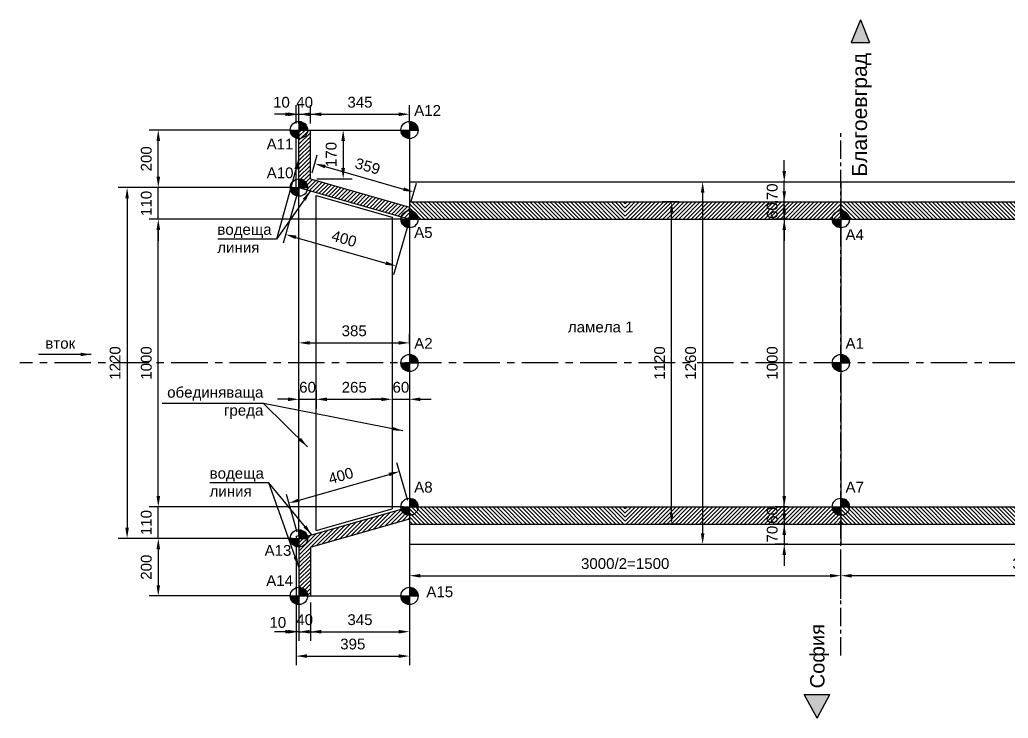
# Model space of a CAD drawing. Header units: centimetres. Extents: x 8495135 to 959133560, y 4530079 to 463453963.
# Drawn here: x 958976943 to 958980380, y 463407551 to 463409979 of the extents above; entities that cross this region are included whole.
import ezdxf
from ezdxf.enums import TextEntityAlignment as Align

# ---------------------------------------------------------------- set-up
doc = ezdxf.new("R2010")
doc.units = ezdxf.units.CM
doc.header["$LTSCALE"] = 0.1
doc.linetypes.add('CENTER', pattern=[50.8, 31.75, -6.35, 6.35, -6.35])
doc.linetypes.add('CONTINU', pattern=[0])
for name, color, linetype in [('br_dimension', 1, 'Continuous'), ('br_hatch', 9, 'Continuous'), ('br_hatch_dark', 8, 'Continuous'), ('br_hatch_tumen', 8, 'Continuous'), ('br_view_yellow', 2, 'Continuous')]:
    doc.layers.add(name, color=color, linetype=linetype)
doc.layers.add('br_text', color=2, linetype='Continuous', lineweight=35)
doc.styles.add('1-10 cm', font='arial.ttf', dxfattribs={"height": 2.5})
doc.styles.add('1-200 cm', font='arial.ttf', dxfattribs={"height": 50})
doc.styles.add('MM 1 to 150', font='arial.ttf', dxfattribs={"height": 37.5})
doc.styles.add('MM_ARIAL', font='arial.ttf')
doc.dimstyles.new('MM DIM 1 to 150', dxfattribs={"dimscale": 15, "dimtxt": 2.5, "dimasz": 2.5, "dimexe": 2.1, "dimexo": 1.5, "dimgap": 1.5, "dimtad": 1, "dimdec": 0, "dimdsep": 46, "dimtxsty": 'MM_ARIAL', "dimcen": 3, "dimclrd": 1, "dimclre": 1, "dimclrt": 7, "dimaunit": 2, "dimadec": 1, "dimazin": 0, "dimtp": 100, "dimtm": 3, "dimtfac": 1, "dimtdec": 0, "dimtix": 1, "dimtmove": 0, "dimatfit": 3, "dimfxl": 0, "dimtolj": 1, "dimtzin": 0, "dimarcsym": 0})
pattern_1 = [(135, (958992164.413, 463433840.899), (-7.0710678, -7.0710678), [])]
pattern_2 = [(45, (950484484.079, 458883664.84), (-7.071067812, 7.071067812), [])]

# ---------------------------------------------------------------- blocks, each defined once
blk = doc.blocks.new('*D689')
at = {"layer": 'br_dimension', "color": 1, "lineweight": -2, "transparency": 16777216}
for p, q in [((958981298.3, 463408133.3), (958981298.3, 463408014.7)), ((958979798.3, 463407966.3), (958979798.3, 463408077.7)), ((958981260.8, 463408046.2), (958979835.8, 463408046.2))]:
    blk.add_line(p, q, dxfattribs=at)
at = {"layer": 'br_dimension', "color": 1, "transparency": 16777216}
for points in [[(958979835.8, 463408052.4), (958979835.8, 463408039.9), (958979798.3, 463408046.2)], [(958981260.8, 463408052.4), (958981260.8, 463408039.9), (958981298.3, 463408046.2)]]:
    blk.add_solid(points, dxfattribs=at)
at = {"layer": 'br_dimension', "color": 7, "transparency": 16777216, "insert": (958980548.3, 463408088.1), "char_height": 37.5, "attachment_point": 5, "style": 'MM_ARIAL'}
blk.add_mtext('\\A1;3000/2=1500', dxfattribs=at)
blk = doc.blocks.new('*D690')
at = {"layer": 'br_dimension', "color": 1, "lineweight": -2, "transparency": 16777216}
for p, q in [((958978298.3, 463408133.3), (958978298.3, 463408014.7)), ((958979798.3, 463408068.7), (958979798.3, 463408077.7)), ((958978335.8, 463408046.2), (958979760.8, 463408046.2))]:
    blk.add_line(p, q, dxfattribs=at)
at = {"layer": 'br_dimension', "color": 1, "transparency": 16777216}
for points in [[(958978335.8, 463408052.4), (958978335.8, 463408039.9), (958978298.3, 463408046.2)], [(958979760.8, 463408052.4), (958979760.8, 463408039.9), (958979798.3, 463408046.2)]]:
    blk.add_solid(points, dxfattribs=at)
at = {"layer": 'br_dimension', "color": 7, "transparency": 16777216, "insert": (958979048.3, 463408088.1), "char_height": 37.5, "attachment_point": 5, "style": 'MM_ARIAL'}
blk.add_mtext('\\A1;3000/2=1500', dxfattribs=at)
blk = doc.blocks.new('*D691')
at = {"layer": 'br_dimension', "color": 1, "lineweight": -2, "transparency": 16777216}
for p, q in [((958979601.5, 463409383.3), (958979601.5, 463409420.8)), ((958979579, 463409345.8), (958979570, 463409345.8)), ((958979601.5, 463409285.8), (958979601.5, 463409345.8)), ((958979579, 463409285.8), (958979570, 463409285.8)), ((958979601.5, 463409248.3), (958979601.5, 463409210.8))]:
    blk.add_line(p, q, dxfattribs=at)
at = {"layer": 'br_dimension', "color": 1, "transparency": 16777216}
for points in [[(958979595.2, 463409383.3), (958979607.7, 463409383.3), (958979601.5, 463409345.8)], [(958979595.2, 463409248.3), (958979607.7, 463409248.3), (958979601.5, 463409285.8)]]:
    blk.add_solid(points, dxfattribs=at)
at = {"layer": 'br_dimension', "color": 7, "transparency": 16777216, "insert": (958979559.8, 463409315.8), "char_height": 37.5, "attachment_point": 5, "rotation": 90, "style": 'MM_ARIAL'}
blk.add_mtext('\\A1;60', dxfattribs=at)
blk = doc.blocks.new('*D692')
at = {"layer": 'br_hatch_tumen', "color": 1, "lineweight": -2, "transparency": 16777216}
for p, q in [((958979235.2, 463409345.8), (958979178.4, 463409345.8)), ((958979209.9, 463408263.3), (958979209.9, 463409308.3)), ((958979235.2, 463408225.8), (958979178.4, 463408225.8))]:
    blk.add_line(p, q, dxfattribs=at)
at = {"layer": 'br_hatch_tumen', "color": 1, "transparency": 16777216}
for points in [[(958979203.6, 463409308.3), (958979216.1, 463409308.3), (958979209.9, 463409345.8)], [(958979203.6, 463408263.3), (958979216.1, 463408263.3), (958979209.9, 463408225.8)]]:
    blk.add_solid(points, dxfattribs=at)
at = {"layer": 'br_hatch_tumen', "color": 7, "transparency": 16777216, "insert": (958979168.2, 463408785.8), "char_height": 37.5, "attachment_point": 5, "rotation": 90, "style": 'MM_ARIAL'}
blk.add_mtext('\\A1;1120', dxfattribs=at)
blk = doc.blocks.new('*D693')
at = {"layer": 'br_hatch_tumen', "color": 1, "lineweight": -2, "transparency": 16777216}
for p, q in [((958979613.8, 463409285.8), (958979570, 463409285.8)), ((958979601.5, 463408323.3), (958979601.5, 463409248.3)), ((958979613.8, 463408285.8), (958979570, 463408285.8))]:
    blk.add_line(p, q, dxfattribs=at)
at = {"layer": 'br_hatch_tumen', "color": 1, "transparency": 16777216}
for points in [[(958979595.2, 463409248.3), (958979607.7, 463409248.3), (958979601.5, 463409285.8)], [(958979595.2, 463408323.3), (958979607.7, 463408323.3), (958979601.5, 463408285.8)]]:
    blk.add_solid(points, dxfattribs=at)
at = {"layer": 'br_hatch_tumen', "color": 7, "transparency": 16777216, "insert": (958979559.8, 463408785.8), "char_height": 37.5, "attachment_point": 5, "rotation": 90, "style": 'MM_ARIAL'}
blk.add_mtext('\\A1;1000', dxfattribs=at)
blk = doc.blocks.new('*U686')
at = {"ltscale": 0.5}
blk.add_hatch(color=256, dxfattribs=at).paths.add_polyline_path([(0, 10.6), (-26.2, 0), (0, -10.6)])
for q in [(0, 10.6), (0, -10.6)]:
    blk.add_line((-26.2, 0), q, dxfattribs=at)
blk.add_lwpolyline([(0, 10.6), (0, -10.6)], dxfattribs=at)
at = {"ltscale": 0.5, "style": '1-200 cm'}
blk.add_attdef('СОФИЯ', text='', height=17.5, dxfattribs=at).set_placement((83.9, 1.2), align=Align.MIDDLE_CENTER)
blk = doc.blocks.new('*D694')
at = {"layer": 'br_hatch_tumen', "color": 1, "lineweight": -2, "transparency": 16777216}
for p, q in [((958979601.5, 463409453.3), (958979601.5, 463409490.8)), ((958979601.5, 463409415.8), (958979633, 463409415.8)), ((958979601.5, 463409345.8), (958979601.5, 463409415.8)), ((958979601.5, 463409345.8), (958979633, 463409345.8)), ((958979601.5, 463409308.3), (958979601.5, 463409270.8))]:
    blk.add_line(p, q, dxfattribs=at)
at = {"layer": 'br_hatch_tumen', "color": 1, "transparency": 16777216}
for points in [[(958979595.2, 463409453.3), (958979607.7, 463409453.3), (958979601.5, 463409415.8)], [(958979595.2, 463409308.3), (958979607.7, 463409308.3), (958979601.5, 463409345.8)]]:
    blk.add_solid(points, dxfattribs=at)
at = {"layer": 'br_hatch_tumen', "color": 7, "transparency": 16777216, "insert": (958979559.8, 463409380.8), "char_height": 37.5, "attachment_point": 5, "rotation": 90, "style": 'MM_ARIAL'}
blk.add_mtext('\\A1;70', dxfattribs=at)
blk = doc.blocks.new('*D695')
at = {"layer": 'br_hatch_tumen', "color": 1, "lineweight": -2, "transparency": 16777216}
for p, q in [((958979222.4, 463409415.8), (958979349.2, 463409415.8)), ((958979317.7, 463409378.3), (958979317.7, 463408193.3)), ((958979222.4, 463408155.8), (958979349.2, 463408155.8))]:
    blk.add_line(p, q, dxfattribs=at)
at = {"layer": 'br_hatch_tumen', "color": 1, "transparency": 16777216}
for points in [[(958979311.5, 463409378.3), (958979324, 463409378.3), (958979317.7, 463409415.8)], [(958979311.5, 463408193.3), (958979324, 463408193.3), (958979317.7, 463408155.8)]]:
    blk.add_solid(points, dxfattribs=at)
at = {"layer": 'br_hatch_tumen', "color": 7, "transparency": 16777216, "insert": (958979276.1, 463408785.8), "char_height": 37.5, "attachment_point": 5, "rotation": 90, "style": 'MM_ARIAL'}
blk.add_mtext('\\A1;1260', dxfattribs=at)
blk = doc.blocks.new('*D725')
at = {"layer": 'br_hatch_tumen', "color": 1, "lineweight": -2, "transparency": 16777216}
for p, q in [((958979601.5, 463408323.3), (958979601.5, 463408360.8)), ((958979613.8, 463408285.8), (958979570, 463408285.8)), ((958979601.5, 463408285.8), (958979601.5, 463408225.8)), ((958979613.8, 463408225.8), (958979570, 463408225.8)), ((958979601.5, 463408188.3), (958979601.5, 463408150.8))]:
    blk.add_line(p, q, dxfattribs=at)
at = {"layer": 'br_hatch_tumen', "color": 1, "transparency": 16777216}
for points in [[(958979595.2, 463408323.3), (958979607.7, 463408323.3), (958979601.5, 463408285.8)], [(958979595.2, 463408188.3), (958979607.7, 463408188.3), (958979601.5, 463408225.8)]]:
    blk.add_solid(points, dxfattribs=at)
at = {"layer": 'br_hatch_tumen', "color": 7, "transparency": 16777216, "insert": (958979559.8, 463408255.8), "char_height": 37.5, "attachment_point": 5, "rotation": 90, "style": 'MM_ARIAL'}
blk.add_mtext('\\A1;60', dxfattribs=at)
blk = doc.blocks.new('*D726')
at = {"layer": 'br_hatch_tumen', "color": 1, "lineweight": -2, "transparency": 16777216}
for p, q in [((958979601.5, 463408263.3), (958979601.5, 463408300.8)), ((958979613.8, 463408225.8), (958979570, 463408225.8)), ((958979601.5, 463408225.8), (958979601.5, 463408155.8)), ((958979613.8, 463408155.8), (958979570, 463408155.8)), ((958979601.5, 463408118.3), (958979601.5, 463408080.8))]:
    blk.add_line(p, q, dxfattribs=at)
at = {"layer": 'br_hatch_tumen', "color": 1, "transparency": 16777216}
for points in [[(958979595.2, 463408263.3), (958979607.7, 463408263.3), (958979601.5, 463408225.8)], [(958979595.2, 463408118.3), (958979607.7, 463408118.3), (958979601.5, 463408155.8)]]:
    blk.add_solid(points, dxfattribs=at)
at = {"layer": 'br_hatch_tumen', "color": 7, "transparency": 16777216, "insert": (958979559.8, 463408190.8), "char_height": 37.5, "attachment_point": 5, "rotation": 90, "style": 'MM_ARIAL'}
blk.add_mtext('\\A1;70', dxfattribs=at)
blk = doc.blocks.new('*D696')
at = {"layer": 'br_dimension', "color": 1, "lineweight": -2, "transparency": 16777216}
for p, q in [((958977424.6, 463409433.3), (958977424.6, 463409470.8)), ((958977891.2, 463409395.8), (958977393.1, 463409395.8)), ((958977424.6, 463409285.8), (958977424.6, 463409395.8)), ((958978275.8, 463409285.8), (958977393.1, 463409285.8)), ((958977424.6, 463409248.3), (958977424.6, 463409210.8))]:
    blk.add_line(p, q, dxfattribs=at)
at = {"layer": 'br_dimension', "color": 1, "transparency": 16777216}
for points in [[(958977418.4, 463409433.3), (958977430.9, 463409433.3), (958977424.6, 463409395.8)], [(958977418.4, 463409248.3), (958977430.9, 463409248.3), (958977424.6, 463409285.8)]]:
    blk.add_solid(points, dxfattribs=at)
at = {"layer": 'br_dimension', "color": 7, "transparency": 16777216, "insert": (958977383, 463409340.8), "char_height": 37.5, "attachment_point": 5, "rotation": 90, "style": 'MM_ARIAL'}
blk.add_mtext('\\A1;110', dxfattribs=at)
blk = doc.blocks.new('*D697')
at = {"layer": 'br_dimension', "color": 1, "lineweight": -2, "transparency": 16777216}
for p, q in [((958978275.8, 463409285.8), (958977393.1, 463409285.8)), ((958977424.6, 463408323.3), (958977424.6, 463409248.3)), ((958978275.8, 463408285.8), (958977393.1, 463408285.8))]:
    blk.add_line(p, q, dxfattribs=at)
at = {"layer": 'br_dimension', "color": 1, "transparency": 16777216}
for points in [[(958977418.4, 463409248.3), (958977430.9, 463409248.3), (958977424.6, 463409285.8)], [(958977418.4, 463408323.3), (958977430.9, 463408323.3), (958977424.6, 463408285.8)]]:
    blk.add_solid(points, dxfattribs=at)
at = {"layer": 'br_dimension', "color": 7, "transparency": 16777216, "insert": (958977383, 463408785.8), "char_height": 37.5, "attachment_point": 5, "rotation": 90, "style": 'MM_ARIAL'}
blk.add_mtext('\\A1;1000', dxfattribs=at)
blk = doc.blocks.new('*D698')
at = {"layer": 'br_dimension', "color": 1, "lineweight": -2, "transparency": 16777216}
for p, q in [((958977891.2, 463409395.8), (958977284.7, 463409395.8)), ((958977316.2, 463409358.3), (958977316.2, 463408213.3)), ((958977891.2, 463408175.8), (958977284.7, 463408175.8))]:
    blk.add_line(p, q, dxfattribs=at)
at = {"layer": 'br_dimension', "color": 1, "transparency": 16777216}
for points in [[(958977309.9, 463409358.3), (958977322.4, 463409358.3), (958977316.2, 463409395.8)], [(958977309.9, 463408213.3), (958977322.4, 463408213.3), (958977316.2, 463408175.8)]]:
    blk.add_solid(points, dxfattribs=at)
at = {"layer": 'br_dimension', "color": 7, "transparency": 16777216, "insert": (958977274.5, 463408785.8), "char_height": 37.5, "attachment_point": 5, "rotation": 90, "style": 'MM_ARIAL'}
blk.add_mtext('\\A1;1220', dxfattribs=at)
blk = doc.blocks.new('*D699')
at = {"layer": 'br_dimension', "color": 1, "lineweight": -2, "transparency": 16777216}
for p, q in [((958977907.6, 463409374.2), (958977858.5, 463409202.8)), ((958978292.1, 463409264.2), (958978243.1, 463409092.8)), ((958977903.2, 463409222.7), (958978215.7, 463409133.4))]:
    blk.add_line(p, q, dxfattribs=at)
at = {"layer": 'br_dimension', "color": 1, "transparency": 16777216}
for points in [[(958977905, 463409228.7), (958977901.5, 463409216.7), (958977867.2, 463409233)], [(958978217.4, 463409139.4), (958978214, 463409127.3), (958978251.8, 463409123)]]:
    blk.add_solid(points, dxfattribs=at)
at = {"layer": 'br_dimension', "color": 7, "transparency": 16777216, "insert": (958978070.9, 463409218.1), "char_height": 37.5, "attachment_point": 5, "rotation": 344.038, "style": 'MM_ARIAL'}
blk.add_mtext('\\A1;400', dxfattribs=at)
blk = doc.blocks.new('*D700')
at = {"layer": 'br_dimension', "color": 1, "lineweight": -2, "transparency": 16777216}
for p, q in [((958977881.2, 463409595.8), (958977393.1, 463409595.8)), ((958977424.6, 463409433.3), (958977424.6, 463409558.3)), ((958977891.2, 463409395.8), (958977393.1, 463409395.8))]:
    blk.add_line(p, q, dxfattribs=at)
at = {"layer": 'br_dimension', "color": 1, "transparency": 16777216}
for points in [[(958977418.4, 463409558.3), (958977430.9, 463409558.3), (958977424.6, 463409595.8)], [(958977418.4, 463409433.3), (958977430.9, 463409433.3), (958977424.6, 463409395.8)]]:
    blk.add_solid(points, dxfattribs=at)
at = {"layer": 'br_dimension', "color": 7, "transparency": 16777216, "insert": (958977383, 463409495.8), "char_height": 37.5, "attachment_point": 5, "rotation": 90, "style": 'MM_ARIAL'}
blk.add_mtext('\\A1;200', dxfattribs=at)
blk = doc.blocks.new('*D701')
at = {"layer": 'br_dimension', "color": 1, "lineweight": -2, "transparency": 16777216}
for p, q in [((958977891.2, 463408175.8), (958977393.1, 463408175.8)), ((958977424.6, 463408138.3), (958977424.6, 463408013.3)), ((958977881.2, 463407975.8), (958977393.1, 463407975.8))]:
    blk.add_line(p, q, dxfattribs=at)
at = {"layer": 'br_dimension', "color": 1, "transparency": 16777216}
for points in [[(958977418.4, 463408138.3), (958977430.9, 463408138.3), (958977424.6, 463408175.8)], [(958977418.4, 463408013.3), (958977430.9, 463408013.3), (958977424.6, 463407975.8)]]:
    blk.add_solid(points, dxfattribs=at)
at = {"layer": 'br_dimension', "color": 7, "transparency": 16777216, "insert": (958977383, 463408075.8), "char_height": 37.5, "attachment_point": 5, "rotation": 90, "style": 'MM_ARIAL'}
blk.add_mtext('\\A1;200', dxfattribs=at)
blk = doc.blocks.new('*D702')
at = {"layer": 'br_hatch_tumen', "color": 1, "lineweight": -2, "transparency": 16777216}
for p, q in [((958977903.7, 463407953.3), (958977903.7, 463407820)), ((958977913.7, 463407953.3), (958977913.7, 463407820)), ((958977866.2, 463407851.5), (958977828.7, 463407851.5)), ((958977913.7, 463407851.5), (958977903.7, 463407851.5)), ((958977951.2, 463407851.5), (958977988.7, 463407851.5))]:
    blk.add_line(p, q, dxfattribs=at)
at = {"layer": 'br_hatch_tumen', "color": 1, "transparency": 16777216}
for points in [[(958977866.2, 463407857.7), (958977866.2, 463407845.2), (958977903.7, 463407851.5)], [(958977951.2, 463407857.7), (958977951.2, 463407845.2), (958977913.7, 463407851.5)]]:
    blk.add_solid(points, dxfattribs=at)
at = {"layer": 'br_hatch_tumen', "color": 7, "transparency": 16777216, "insert": (958977840.2, 463407883.5), "char_height": 37.5, "attachment_point": 5, "style": 'MM_ARIAL'}
blk.add_mtext('\\A1;10', dxfattribs=at)
blk = doc.blocks.new('*D703')
at = {"layer": 'br_hatch_tumen', "color": 1, "lineweight": -2, "transparency": 16777216}
for p, q in [((958977913.7, 463407953.3), (958977913.7, 463407820)), ((958977953.7, 463407953.3), (958977953.7, 463407820)), ((958977876.2, 463407851.5), (958977838.7, 463407851.5)), ((958977913.7, 463407851.5), (958977953.7, 463407851.5)), ((958977991.2, 463407851.5), (958978028.7, 463407851.5))]:
    blk.add_line(p, q, dxfattribs=at)
at = {"layer": 'br_hatch_tumen', "color": 1, "transparency": 16777216}
for points in [[(958977876.2, 463407857.7), (958977876.2, 463407845.2), (958977913.7, 463407851.5)], [(958977991.2, 463407857.7), (958977991.2, 463407845.2), (958977953.7, 463407851.5)]]:
    blk.add_solid(points, dxfattribs=at)
at = {"layer": 'br_hatch_tumen', "color": 7, "transparency": 16777216, "insert": (958977933.7, 463407893.1), "char_height": 37.5, "attachment_point": 5, "style": 'MM_ARIAL'}
blk.add_mtext('\\A1;40', dxfattribs=at)
blk = doc.blocks.new('*D704')
at = {"layer": 'br_hatch_tumen', "color": 1, "lineweight": -2, "transparency": 16777216}
for p, q in [((958977953.7, 463407953.3), (958977953.7, 463407820)), ((958978298.3, 463407953.3), (958978298.3, 463407820)), ((958977991.2, 463407851.5), (958978260.8, 463407851.5))]:
    blk.add_line(p, q, dxfattribs=at)
at = {"layer": 'br_hatch_tumen', "color": 1, "transparency": 16777216}
for points in [[(958977991.2, 463407857.7), (958977991.2, 463407845.2), (958977953.7, 463407851.5)], [(958978260.8, 463407857.7), (958978260.8, 463407845.2), (958978298.3, 463407851.5)]]:
    blk.add_solid(points, dxfattribs=at)
at = {"layer": 'br_hatch_tumen', "color": 7, "transparency": 16777216, "insert": (958978126, 463407893.1), "char_height": 37.5, "attachment_point": 5, "style": 'MM_ARIAL'}
blk.add_mtext('\\A1;345', dxfattribs=at)
blk = doc.blocks.new('*D705')
at = {"layer": 'br_hatch_tumen', "color": 1, "lineweight": -2, "transparency": 16777216}
for p, q in [((958977903.7, 463407953.3), (958977903.7, 463407735.2)), ((958978298.3, 463407953.3), (958978298.3, 463407735.2)), ((958977941.2, 463407766.7), (958978260.8, 463407766.7))]:
    blk.add_line(p, q, dxfattribs=at)
at = {"layer": 'br_hatch_tumen', "color": 1, "transparency": 16777216}
for points in [[(958977941.2, 463407773), (958977941.2, 463407760.5), (958977903.7, 463407766.7)], [(958978260.8, 463407773), (958978260.8, 463407760.5), (958978298.3, 463407766.7)]]:
    blk.add_solid(points, dxfattribs=at)
at = {"layer": 'br_hatch_tumen', "color": 7, "transparency": 16777216, "insert": (958978101, 463407808.4), "char_height": 37.5, "attachment_point": 5, "style": 'MM_ARIAL'}
blk.add_mtext('\\A1;395', dxfattribs=at)
blk = doc.blocks.new('*D706')
at = {"layer": 'br_dimension', "color": 1, "lineweight": -2, "transparency": 16777216}
for p, q in [((958977959.9, 463409447.6), (958977977.6, 463409509.3)), ((958978005, 463409468.7), (958978277.4, 463409390.7)), ((958978304.5, 463409349.1), (958978322.1, 463409410.7))]:
    blk.add_line(p, q, dxfattribs=at)
at = {"layer": 'br_dimension', "color": 1, "transparency": 16777216}
for points in [[(958978006.7, 463409474.7), (958978003.2, 463409462.7), (958977968.9, 463409479)], [(958978279.1, 463409396.7), (958978275.7, 463409384.7), (958978313.5, 463409380.4)]]:
    blk.add_solid(points, dxfattribs=at)
at = {"layer": 'br_dimension', "color": 7, "transparency": 16777216, "insert": (958978152.6, 463409469.8), "char_height": 37.5, "attachment_point": 5, "rotation": 344.038, "style": 'MM_ARIAL'}
blk.add_mtext('\\A1;359', dxfattribs=at)
blk = doc.blocks.new('*D707')
at = {"layer": 'br_dimension', "color": 1, "lineweight": -2, "transparency": 16777216}
for p, q in [((958977976.2, 463409595.8), (958978099.1, 463409595.8)), ((958978067.6, 463409558.3), (958978067.6, 463409463.5)), ((958977976.2, 463409426), (958978099.1, 463409426))]:
    blk.add_line(p, q, dxfattribs=at)
at = {"layer": 'br_dimension', "color": 1, "transparency": 16777216}
for points in [[(958978061.3, 463409558.3), (958978073.8, 463409558.3), (958978067.6, 463409595.8)], [(958978061.3, 463409463.5), (958978073.8, 463409463.5), (958978067.6, 463409426)]]:
    blk.add_solid(points, dxfattribs=at)
at = {"layer": 'br_dimension', "color": 7, "transparency": 16777216, "insert": (958978025.9, 463409510.9), "char_height": 37.5, "attachment_point": 5, "rotation": 90, "style": 'MM_ARIAL'}
blk.add_mtext('\\A1;170', dxfattribs=at)
blk = doc.blocks.new('*D708')
at = {"layer": 'br_dimension', "color": 1, "lineweight": -2, "transparency": 16777216}
for p, q in [((958978292.1, 463408307.5), (958978254.5, 463408438.9)), ((958977914.7, 463408309), (958978227.1, 463408398.3)), ((958977907.6, 463408197.5), (958977870, 463408328.9))]:
    blk.add_line(p, q, dxfattribs=at)
at = {"layer": 'br_dimension', "color": 1, "transparency": 16777216}
for points in [[(958978225.4, 463408404.3), (958978228.9, 463408392.3), (958978263.2, 463408408.6)], [(958977913, 463408315), (958977916.4, 463408303), (958977878.6, 463408298.6)]]:
    blk.add_solid(points, dxfattribs=at)
at = {"layer": 'br_dimension', "color": 7, "transparency": 16777216, "insert": (958978059.5, 463408393.7), "char_height": 37.5, "attachment_point": 5, "rotation": 15.962, "style": 'MM_ARIAL'}
blk.add_mtext('\\A1;400', dxfattribs=at)
blk = doc.blocks.new('*D709')
at = {"layer": 'br_hatch_tumen', "color": 1, "lineweight": -2, "transparency": 16777216}
for p, q in [((958977424.6, 463408323.3), (958977424.6, 463408360.8)), ((958977891.2, 463408285.8), (958977393.1, 463408285.8)), ((958977424.6, 463408175.8), (958977424.6, 463408285.8)), ((958977891.2, 463408175.8), (958977393.1, 463408175.8)), ((958977424.6, 463408138.3), (958977424.6, 463408100.8))]:
    blk.add_line(p, q, dxfattribs=at)
at = {"layer": 'br_hatch_tumen', "color": 1, "transparency": 16777216}
for points in [[(958977418.4, 463408323.3), (958977430.9, 463408323.3), (958977424.6, 463408285.8)], [(958977418.4, 463408138.3), (958977430.9, 463408138.3), (958977424.6, 463408175.8)]]:
    blk.add_solid(points, dxfattribs=at)
at = {"layer": 'br_hatch_tumen', "color": 7, "transparency": 16777216, "insert": (958977383, 463408230.8), "char_height": 37.5, "attachment_point": 5, "rotation": 90, "style": 'MM_ARIAL'}
blk.add_mtext('\\A1;110', dxfattribs=at)
blk = doc.blocks.new('*D688')
at = {"layer": 'br_dimension', "color": 1, "lineweight": -2, "transparency": 16777216}
for p, q in [((958977913.7, 463408851.9), (958977913.7, 463408887.4)), ((958978298.3, 463408851.9), (958978298.3, 463408887.4)), ((958977951.2, 463408855.9), (958978260.8, 463408855.9))]:
    blk.add_line(p, q, dxfattribs=at)
at = {"layer": 'br_dimension', "color": 1, "transparency": 16777216}
for points in [[(958977951.2, 463408862.1), (958977951.2, 463408849.6), (958977913.7, 463408855.9)], [(958978260.8, 463408862.1), (958978260.8, 463408849.6), (958978298.3, 463408855.9)]]:
    blk.add_solid(points, dxfattribs=at)
at = {"layer": 'br_dimension', "color": 7, "transparency": 16777216, "insert": (958978106, 463408897.5), "char_height": 37.5, "attachment_point": 5, "style": 'MM_ARIAL'}
blk.add_mtext('\\A1;385', dxfattribs=at)
blk = doc.blocks.new('*D727')
at = {"layer": 'br_hatch', "color": 1, "lineweight": -2, "transparency": 16777216}
for p, q in [((958977903.7, 463409618.3), (958977903.7, 463409682.2)), ((958977913.7, 463409618.3), (958977913.7, 463409682.2)), ((958977866.2, 463409650.7), (958977828.7, 463409650.7)), ((958977903.7, 463409650.7), (958977913.7, 463409650.7)), ((958977951.2, 463409650.7), (958977988.7, 463409650.7))]:
    blk.add_line(p, q, dxfattribs=at)
at = {"layer": 'br_hatch', "color": 1, "transparency": 16777216}
for points in [[(958977866.2, 463409656.9), (958977866.2, 463409644.4), (958977903.7, 463409650.7)], [(958977951.2, 463409656.9), (958977951.2, 463409644.4), (958977913.7, 463409650.7)]]:
    blk.add_solid(points, dxfattribs=at)
at = {"layer": 'br_hatch', "color": 7, "transparency": 16777216, "insert": (958977852.9, 463409692.3), "char_height": 37.5, "attachment_point": 5, "style": 'MM_ARIAL'}
blk.add_mtext('\\A1;10', dxfattribs=at)
blk = doc.blocks.new('*D728')
at = {"layer": 'br_hatch', "color": 1, "lineweight": -2, "transparency": 16777216}
for p, q in [((958977913.7, 463409618.3), (958977913.7, 463409682.2)), ((958977953.7, 463409618.3), (958977953.7, 463409682.2)), ((958977876.2, 463409650.7), (958977838.7, 463409650.7)), ((958977913.7, 463409650.7), (958977953.7, 463409650.7)), ((958977991.2, 463409650.7), (958978028.7, 463409650.7))]:
    blk.add_line(p, q, dxfattribs=at)
at = {"layer": 'br_hatch', "color": 1, "transparency": 16777216}
for points in [[(958977876.2, 463409656.9), (958977876.2, 463409644.4), (958977913.7, 463409650.7)], [(958977991.2, 463409656.9), (958977991.2, 463409644.4), (958977953.7, 463409650.7)]]:
    blk.add_solid(points, dxfattribs=at)
at = {"layer": 'br_hatch', "color": 7, "transparency": 16777216, "insert": (958977933.7, 463409692.3), "char_height": 37.5, "attachment_point": 5, "style": 'MM_ARIAL'}
blk.add_mtext('\\A1;40', dxfattribs=at)
blk = doc.blocks.new('*D729')
at = {"layer": 'br_hatch', "color": 1, "lineweight": -2, "transparency": 16777216}
for p, q in [((958977953.7, 463409618.3), (958977953.7, 463409682.2)), ((958978298.3, 463409618.3), (958978298.3, 463409682.2)), ((958977991.2, 463409650.7), (958978260.8, 463409650.7))]:
    blk.add_line(p, q, dxfattribs=at)
at = {"layer": 'br_hatch', "color": 1, "transparency": 16777216}
for points in [[(958977991.2, 463409657), (958977991.2, 463409644.5), (958977953.7, 463409650.7)], [(958978260.8, 463409657), (958978260.8, 463409644.5), (958978298.3, 463409650.7)]]:
    blk.add_solid(points, dxfattribs=at)
at = {"layer": 'br_hatch', "color": 7, "transparency": 16777216, "insert": (958978126, 463409692.4), "char_height": 37.5, "attachment_point": 5, "style": 'MM_ARIAL'}
blk.add_mtext('\\A1;345', dxfattribs=at)
blk = doc.blocks.new('*D730')
at = {"layer": 'br_hatch', "color": 1, "lineweight": -2, "transparency": 16777216}
for p, q in [((958977913.7, 463408692.8), (958977913.7, 463408628.1)), ((958977973.7, 463408692.8), (958977973.7, 463408628.1)), ((958977876.2, 463408659.6), (958977838.7, 463408659.6)), ((958977913.7, 463408659.6), (958977973.7, 463408659.6)), ((958978011.2, 463408659.6), (958978048.7, 463408659.6))]:
    blk.add_line(p, q, dxfattribs=at)
at = {"layer": 'br_hatch', "color": 1, "transparency": 16777216}
for points in [[(958977876.2, 463408665.8), (958977876.2, 463408653.3), (958977913.7, 463408659.6)], [(958978011.2, 463408665.8), (958978011.2, 463408653.3), (958977973.7, 463408659.6)]]:
    blk.add_solid(points, dxfattribs=at)
at = {"layer": 'br_hatch', "color": 7, "transparency": 16777216, "insert": (958977943.7, 463408701.2), "char_height": 37.5, "attachment_point": 5, "style": 'MM_ARIAL'}
blk.add_mtext('\\A1;60', dxfattribs=at)
blk = doc.blocks.new('*D731')
at = {"layer": 'br_hatch', "color": 1, "lineweight": -2, "transparency": 16777216}
for p, q in [((958977973.7, 463408670.3), (958977973.7, 463408628.1)), ((958978238.3, 463408670.3), (958978238.3, 463408628.1)), ((958978011.2, 463408659.6), (958978200.8, 463408659.6))]:
    blk.add_line(p, q, dxfattribs=at)
at = {"layer": 'br_hatch', "color": 1, "transparency": 16777216}
for points in [[(958978011.2, 463408665.8), (958978011.2, 463408653.3), (958977973.7, 463408659.6)], [(958978200.8, 463408665.8), (958978200.8, 463408653.3), (958978238.3, 463408659.6)]]:
    blk.add_solid(points, dxfattribs=at)
at = {"layer": 'br_hatch', "color": 7, "transparency": 16777216, "insert": (958978106, 463408701.2), "char_height": 37.5, "attachment_point": 5, "style": 'MM_ARIAL'}
blk.add_mtext('\\A1;265', dxfattribs=at)
blk = doc.blocks.new('*D732')
at = {"layer": 'br_hatch', "color": 1, "lineweight": -2, "transparency": 16777216}
for p, q in [((958978200.8, 463408659.6), (958978163.3, 463408659.6)), ((958978238.3, 463408659.6), (958978298.3, 463408659.6)), ((958978238.3, 463408647.8), (958978238.3, 463408628.1)), ((958978298.3, 463408647.8), (958978298.3, 463408628.1)), ((958978335.8, 463408659.6), (958978373.3, 463408659.6))]:
    blk.add_line(p, q, dxfattribs=at)
at = {"layer": 'br_hatch', "color": 1, "transparency": 16777216}
for points in [[(958978200.8, 463408665.8), (958978200.8, 463408653.3), (958978238.3, 463408659.6)], [(958978335.8, 463408665.8), (958978335.8, 463408653.3), (958978298.3, 463408659.6)]]:
    blk.add_solid(points, dxfattribs=at)
at = {"layer": 'br_hatch', "color": 7, "transparency": 16777216, "insert": (958978268.3, 463408701.2), "char_height": 37.5, "attachment_point": 5, "style": 'MM_ARIAL'}
blk.add_mtext('\\A1;60', dxfattribs=at)
blk = doc.blocks.new('*U788')
at = {"layer": 'br_dimension', "ltscale": 0.5}
for points in [[(-30, 0, 0.414214), (0, -30), (0, 0)], [(30, 0, 0.414214), (0, 30), (0, 0)]]:
    blk.add_hatch(color=256, dxfattribs=at).paths.add_polyline_path(points)
for p, q in [((-30, 0), (30, 0)), ((0, 30), (0, -30))]:
    blk.add_line(p, q, dxfattribs=at)
blk.add_circle((0, 0), 30, dxfattribs=at)
at = {"layer": 'br_dimension', "linetype": 'CONTINU', "ltscale": 0.5, "style": '1-10 cm'}
blk.add_attdef('KM', (16.2, 49.4), '', height=37.5, dxfattribs=at)
blk = doc.blocks.new('*U790')
at = {"layer": 'br_dimension', "ltscale": 0.5}
for points in [[(-30, 0, 0.414214), (0, -30), (0, 0)], [(30, 0, 0.414214), (0, 30), (0, 0)]]:
    blk.add_hatch(color=256, dxfattribs=at).paths.add_polyline_path(points)
for p, q in [((-30, 0), (30, 0)), ((0, 30), (0, -30))]:
    blk.add_line(p, q, dxfattribs=at)
blk.add_circle((0, 0), 30, dxfattribs=at)
at = {"layer": 'br_dimension', "linetype": 'CONTINU', "ltscale": 0.5, "style": '1-10 cm'}
blk.add_attdef('KM', (16.2, -65), '', height=37.5, dxfattribs=at)
blk = doc.blocks.new('*U791')
at = {"layer": 'br_dimension', "ltscale": 0.5}
for points in [[(-30, 0, 0.414214), (0, -30), (0, 0)], [(30, 0, 0.414214), (0, 30), (0, 0)]]:
    blk.add_hatch(color=256, dxfattribs=at).paths.add_polyline_path(points)
for p, q in [((-30, 0), (30, 0)), ((0, 30), (0, -30))]:
    blk.add_line(p, q, dxfattribs=at)
blk.add_circle((0, 0), 30, dxfattribs=at)
at = {"layer": 'br_dimension', "linetype": 'CONTINU', "ltscale": 0.5, "style": '1-10 cm'}
blk.add_attdef('KM', (16.2, -72.3), '', height=37.5, dxfattribs=at)
blk = doc.blocks.new('*U794')
at = {"layer": 'br_dimension', "ltscale": 0.5}
for points in [[(-30, 0, 0.414214), (0, -30), (0, 0)], [(30, 0, 0.414214), (0, 30), (0, 0)]]:
    blk.add_hatch(color=256, dxfattribs=at).paths.add_polyline_path(points)
for p, q in [((-30, 0), (30, 0)), ((0, 30), (0, -30))]:
    blk.add_line(p, q, dxfattribs=at)
blk.add_circle((0, 0), 30, dxfattribs=at)
at = {"layer": 'br_dimension', "linetype": 'CONTINU', "ltscale": 0.5, "style": '1-10 cm'}
blk.add_attdef('KM', (-112.2, 32.4), '', height=37.5, dxfattribs=at)
blk = doc.blocks.new('*U793')
at = {"layer": 'br_dimension', "ltscale": 0.5}
for points in [[(-30, 0, 0.414214), (0, -30), (0, 0)], [(30, 0, 0.414214), (0, 30), (0, 0)]]:
    blk.add_hatch(color=256, dxfattribs=at).paths.add_polyline_path(points)
for p, q in [((-30, 0), (30, 0)), ((0, 30), (0, -30))]:
    blk.add_line(p, q, dxfattribs=at)
blk.add_circle((0, 0), 30, dxfattribs=at)
at = {"layer": 'br_dimension', "linetype": 'CONTINU', "ltscale": 0.5, "style": '1-10 cm'}
blk.add_attdef('KM', (-112.4, -67.5), '', height=37.5, dxfattribs=at)
blk = doc.blocks.new('*U795')
at = {"layer": 'br_dimension', "ltscale": 0.5}
for points in [[(-30, 0, 0.414214), (0, -30), (0, 0)], [(30, 0, 0.414214), (0, 30), (0, 0)]]:
    blk.add_hatch(color=256, dxfattribs=at).paths.add_polyline_path(points)
for p, q in [((-30, 0), (30, 0)), ((0, 30), (0, -30))]:
    blk.add_line(p, q, dxfattribs=at)
blk.add_circle((0, 0), 30, dxfattribs=at)
at = {"layer": 'br_dimension', "linetype": 'CONTINU', "ltscale": 0.5, "style": '1-10 cm'}
blk.add_attdef('KM', (-119.4, -60.5), '', height=37.5, dxfattribs=at)
blk = doc.blocks.new('*U796')
at = {"layer": 'br_dimension', "ltscale": 0.5}
for points in [[(-30, 0, 0.414214), (0, -30), (0, 0)], [(30, 0, 0.414214), (0, 30), (0, 0)]]:
    blk.add_hatch(color=256, dxfattribs=at).paths.add_polyline_path(points)
for p, q in [((-30, 0), (30, 0)), ((0, 30), (0, -30))]:
    blk.add_line(p, q, dxfattribs=at)
blk.add_circle((0, 0), 30, dxfattribs=at)
at = {"layer": 'br_dimension', "linetype": 'CONTINU', "ltscale": 0.5, "style": '1-10 cm'}
blk.add_attdef('KM', (-113.7, 34.6), '', height=37.5, dxfattribs=at)
blk = doc.blocks.new('*U806')
at = {"layer": 'br_dimension', "ltscale": 0.5}
for points in [[(-30, 0, 0.414214), (0, -30), (0, 0)], [(30, 0, 0.414214), (0, 30), (0, 0)]]:
    blk.add_hatch(color=256, dxfattribs=at).paths.add_polyline_path(points)
for p, q in [((-30, 0), (30, 0)), ((0, 30), (0, -30))]:
    blk.add_line(p, q, dxfattribs=at)
blk.add_circle((0, 0), 30, dxfattribs=at)
at = {"layer": 'br_dimension', "linetype": 'CONTINU', "ltscale": 0.5, "style": '1-10 cm'}
blk.add_attdef('KM', (58.6, -4.3), '', height=37.5, dxfattribs=at)

msp = doc.modelspace()

# ---------------------------------------------------------------- hatches: boundary and pattern name
at = {"layer": 'br_hatch'}
h = msp.add_hatch(dxfattribs=at)
h.set_pattern_fill('_USER', color=256, scale=10, angle=45, style=2, pattern_type=0)
h.set_pattern_definition(pattern_2)
h.paths.add_polyline_path([(958977913.74, 463409395.84), (958978298.32, 463409285.84), (958978298.32, 463409327.44), (958977953.74, 463409426), (958977953.74, 463409595.84), (958977913.74, 463409595.84)])
h = msp.add_hatch(dxfattribs=at)
h.set_pattern_fill('_USER,_I', color=256, scale=10, angle=135, style=2, pattern_type=0)
h.set_pattern_definition(pattern_1)
h.paths.add_polyline_path([(958979048.32, 463409285.84), (958979048.32, 463409345.84), (958978298.32, 463409345.84), (958978298.32, 463409285.84)])
h.paths.add_polyline_path([(958978298.32, 463408285.84), (958978298.32, 463408225.84), (958979048.32, 463408225.84), (958979048.32, 463408285.84)])
h = msp.add_hatch(dxfattribs=at)
h.set_pattern_fill('_USER', color=256, scale=10, angle=45, style=2, pattern_type=0)
h.set_pattern_definition([(45, (950484482.079, 458883664.84), (-7.071067812, 7.071067812), [])])
h.paths.add_polyline_path([(958979798.32, 463409285.84), (958979798.32, 463409345.84), (958979048.32, 463409345.84), (958979048.32, 463409285.84)])
h.paths.add_polyline_path([(958979798.32, 463408225.84), (958979798.32, 463408285.84), (958979048.32, 463408285.84), (958979048.32, 463408225.84)])
h = msp.add_hatch(dxfattribs=at)
h.set_pattern_fill('_USER,_I', color=256, scale=10, angle=135, style=2, pattern_type=0)
h.set_pattern_definition(pattern_1)
h.paths.add_polyline_path([(958979798.32, 463409345.84), (958979798.32, 463409285.84), (958980548.32, 463409285.84), (958980548.32, 463409345.84)])
h.paths.add_polyline_path([(958980548.32, 463408225.84), (958980548.32, 463408285.84), (958979798.32, 463408285.84), (958979798.32, 463408225.84)])
h = msp.add_hatch(dxfattribs=at)
h.set_pattern_fill('_USER', color=256, scale=10, angle=45, style=2, pattern_type=0)
h.set_pattern_definition(pattern_2)
h.paths.add_polyline_path([(958978298.32, 463408244.24), (958978298.32, 463408285.84), (958977913.74, 463408175.84), (958977913.74, 463407975.84), (958977953.74, 463407975.84), (958977953.74, 463408145.68)])
at = {"layer": 'br_hatch_dark', "ltscale": 0.5}
h = msp.add_hatch(color=256, dxfattribs=at)
h.dxf.hatch_style = 1
h.paths.add_polyline_path([(958979760.34, 463407632.65), (958979670.81, 463407632.65), (958979715.57, 463407550.66)])

# ---------------------------------------------------------------- linework, layer by layer
at = {"layer": 'br_dimension', "linetype": 'CENTER', "ltscale": 20}
msp.add_line((958979798.32, 463407768.97), (958979798.32, 463409596.83), dxfattribs=at)
at = {"layer": 'br_dimension', "linetype": 'CENTER', "ltscale": 40}
msp.add_line((958982676.55, 463408785.84), (958976942.89, 463408785.84), dxfattribs=at)
at = {"layer": 'br_hatch_dark', "ltscale": 0.5}
for p, q in [((958979670.81, 463407632.65), (958979760.34, 463407632.65)), ((958979715.57, 463407550.66), (958979670.81, 463407632.65)), ((958979715.57, 463407550.66), (958979760.34, 463407632.65))]:
    msp.add_line(p, q, dxfattribs=at)
at = {"layer": 'br_view_yellow'}
for p, q in [((958977903.74, 463409388.3), (958977903.74, 463409595.84)), ((958977903.74, 463409595.84), (958978298.32, 463409595.84)), ((958977913.74, 463409395.84), (958977913.74, 463409595.84)), ((958977953.74, 463409426), (958977953.74, 463409595.84)), ((958978298.32, 463409595.84), (958978298.32, 463407975.84)), ((958977953.74, 463409426), (958978298.32, 463409327.44)), ((958977903.74, 463409388.3), (958977913.74, 463409385.44)), ((958977913.74, 463409395.84), (958978298.32, 463409285.84)), ((958978298.32, 463409415.84), (958978298.32, 463408155.84)), ((958978298.32, 463409415.84), (958981298.32, 463409415.84)), ((958979798.32, 463409415.84), (958979798.32, 463408155.84)), ((958977913.74, 463408186.24), (958977913.74, 463409385.44)), ((958977973.74, 463408203.4), (958977973.74, 463409368.28)), ((958977973.74, 463409368.28), (958978238.32, 463409292.6)), ((958978298.32, 463409345.84), (958981298.32, 463409345.84)), ((958978238.32, 463409292.6), (958978238.32, 463408279.08)), ((958978298.32, 463409285.84), (958981298.32, 463409285.84)), ((958977913.74, 463408175.84), (958978298.32, 463408285.84)), ((958977973.74, 463408203.4), (958978238.32, 463408279.08)), ((958978298.32, 463408285.84), (958981298.32, 463408285.84)), ((958977953.74, 463408145.68), (958978298.32, 463408244.24)), ((958978298.32, 463408225.84), (958981298.32, 463408225.84)), ((958977903.74, 463408183.38), (958977913.74, 463408186.24)), ((958977903.74, 463408183.38), (958977903.74, 463407975.84)), ((958977913.74, 463408175.84), (958977913.74, 463407975.84)), ((958978298.32, 463408155.84), (958981298.32, 463408155.84)), ((958977953.74, 463408145.68), (958977953.74, 463407975.84)), ((958977903.74, 463407975.84), (958978298.32, 463407975.84)), ((958977913.74, 463407975.84), (958977963.74, 463407975.84))]:
    msp.add_line(p, q, dxfattribs=at)

# ---------------------------------------------------------------- block references
at = {"layer": 'br_dimension'}
for name, p, values in [('*U788', (958978298.32, 463409595.84), {'KM': 'A12'}), ('*U793', (958977913.74, 463409595.84), {'KM': 'A11'}), ('*U794', (958977913.74, 463409395.84), {'KM': 'A10'}), ('*U790', (958978298.32, 463409285.84), {'KM': 'A5'}), ('*U791', (958979798.32, 463409285.84), {'KM': 'A4'}), ('*U788', (958978298.32, 463408785.84), {'KM': 'A2'}), ('*U788', (958979798.32, 463408785.84), {'KM': 'A1'}), ('*U788', (958978298.32, 463408285.84), {'KM': 'A8'}), ('*U788', (958979798.32, 463408285.84), {'KM': 'A7'}), ('*U795', (958977913.74, 463408175.84), {'KM': 'A13'}), ('*U796', (958977913.74, 463407975.84), {'KM': 'A14'}), ('*U806', (958978298.32, 463407975.84), {'KM': 'A15'})]:
    msp.add_blockref(name, p, dxfattribs=at).add_auto_attribs(values)
at = {"layer": 'br_hatch_dark', "ltscale": 0.5}
ref = msp.add_blockref('*U686', (958979866.49, 463409900.54), dxfattribs=dict(at, xscale=-3, yscale=3, zscale=3, rotation=90))
ref.add_attrib('СОФИЯ', 'Благоевград', dxfattribs={"layer": '0', "ltscale": 0.5, "height": 52.5, "rotation": 90, "style": '1-200 cm'}).set_placement((958979863.02, 463409648.73), align=Align.MIDDLE_CENTER)

# ---------------------------------------------------------------- texts
at = {"layer": 'br_hatch_dark', "ltscale": 0.5, "style": 'MM 1 to 150'}
msp.add_text('София', height=50, rotation=90, dxfattribs=at).set_placement((958979741.45, 463407654.53))
at = {"layer": 'br_text', "char_height": 37.5, "style": 'MM 1 to 150'}
for s, insert, width, attachment_point in [('водеща линия', (958977629.91, 463409268.93), 286.5059, 1), ('{\\fArial|b0|i0|c204|p34;ламела }1', (958979077.19, 463408929.75), 286.5059, 3), ('обединяваща греда', (958977790.04, 463408702.68), 303.9697, 3), ('водеща линия', (958977603.07, 463408421.11), 286.5059, 1)]:
    msp.add_mtext(s, dxfattribs=dict(at, insert=insert, width=width, attachment_point=attachment_point))
at = {"layer": 'br_view_yellow', "insert": (958977135.61, 463408872.98), "char_height": 37.5, "width": 359.3452, "attachment_point": 3, "style": 'MM 1 to 150'}
msp.add_mtext('вток', dxfattribs=at)

# ---------------------------------------------------------------- dimensions: what is measured, and where the dimension line sits
at = {"layer": 'br_dimension', "color": 1}
for base, p1, p2, angle, picture, middle in [((958977424.63, 463409595.84), (958977913.74, 463409395.84), (958977903.74, 463409595.84), 90, '*D700', (958977382.99, 463409495.84)), ((958977424.63, 463409395.84), (958978298.32, 463409285.84), (958977913.74, 463409395.84), 90, '*D696', (958977382.99, 463409340.84)), ((958977316.16, 463408175.84), (958977913.74, 463409395.84), (958977913.74, 463408175.84), 90, '*D698', (958977274.51, 463408785.84)), ((958977424.63, 463407975.84), (958977913.74, 463408175.84), (958977903.74, 463407975.84), 270, '*D701', (958977382.99, 463408075.84))]:
    dim = msp.add_linear_dim(base=base, p1=p1, p2=p2, angle=angle, dimstyle='MM DIM 1 to 150', override={"dimrnd": 5}, dxfattribs=at)
    dim.commit()
    dim.dimension.update_dxf_attribs({"geometry": picture, "text_midpoint": middle})
for p1, p2, distance, picture, middle in [((958977953.74, 463409595.84), (958977953.74, 463409426), 113.84, '*D707', (958978025.93, 463409510.92)), ((958977913.74, 463409395.84), (958978298.32, 463409285.84), -169.33, '*D699', (958978070.92, 463409218.08)), ((958977913.74, 463408175.84), (958978298.32, 463408285.84), 127.74, '*D708', (958978059.45, 463408393.69))]:
    dim = msp.add_aligned_dim(p1=p1, p2=p2, distance=distance, dimstyle='MM DIM 1 to 150', override={"dimrnd": 5}, dxfattribs=at)
    dim.commit()
    dim.dimension.update_dxf_attribs({"geometry": picture, "text_midpoint": middle})
dim = msp.add_aligned_dim(p1=(958977953.74, 463409426), p2=(958978298.32, 463409327.44), distance=55.11, text='359', dimstyle='MM DIM 1 to 150', dxfattribs=at)
dim.commit()
dim.dimension.update_dxf_attribs({"geometry": '*D706', "text_midpoint": (958978152.64, 463409469.76)})
at = {"layer": 'br_dimension'}
dim = msp.add_linear_dim(base=(958979601.46, 463409345.84), p1=(958979601.46, 463409285.84), p2=(958979601.46, 463409345.84), angle=90, dimstyle='MM DIM 1 to 150', override={"dimtmove": 1}, dxfattribs=at)
dim.commit()
dim.dimension.update_dxf_attribs({"geometry": '*D691', "text_midpoint": (958979559.81, 463409315.84)})
at = {"layer": 'br_dimension', "color": 1}
dim = msp.add_linear_dim(base=(958977424.63, 463409285.84), p1=(958978298.32, 463408285.84), p2=(958978298.32, 463409285.84), angle=90, dimstyle='MM DIM 1 to 150', dxfattribs=at)
dim.commit()
dim.dimension.update_dxf_attribs({"geometry": '*D697', "text_midpoint": (958977382.99, 463408785.84)})
dim = msp.add_linear_dim(base=(958978298.32, 463408855.87), p1=(958977913.74, 463408829.37), p2=(958978298.32, 463408829.37), dimstyle='MM DIM 1 to 150', dxfattribs=at)
dim.commit()
dim.dimension.update_dxf_attribs({"geometry": '*D688', "text_midpoint": (958978106.03, 463408897.53)})
at = {"layer": 'br_dimension'}
dim = msp.add_linear_dim(base=(958979798.32, 463408046.16), p1=(958978298.32, 463408155.84), p2=(958979798.32, 463408046.16), text='3000/2=<>', dimstyle='MM DIM 1 to 150', dxfattribs=at)
dim.commit()
dim.dimension.update_dxf_attribs({"geometry": '*D690', "text_midpoint": (958979048.32, 463408088.06)})
at = {"layer": 'br_dimension', "color": 1}
dim = msp.add_linear_dim(base=(958979798.32, 463408046.16), p1=(958981298.32, 463408155.84), p2=(958979798.32, 463407943.81), text='3000/2=<>', dimstyle='MM DIM 1 to 150', dxfattribs=at)
dim.commit()
dim.dimension.update_dxf_attribs({"geometry": '*D689', "text_midpoint": (958980548.32, 463408088.06)})
at = {"layer": 'br_hatch'}
dim = msp.add_linear_dim(base=(958977913.74, 463409650.67), p1=(958977903.74, 463409595.84), p2=(958977913.74, 463409595.84), dimstyle='MM DIM 1 to 150', override={"dimtmove": 2}, dxfattribs=at)
dim.commit()
dim.dimension.update_dxf_attribs({"geometry": '*D727', "text_midpoint": (958977852.86, 463409692.31), "dimtype": 160})
for base, p1, p2, picture, middle in [((958977953.74, 463409650.67), (958977913.74, 463409595.84), (958977953.74, 463409595.84), '*D728', (958977933.74, 463409692.31)), ((958978298.32, 463409650.75), (958977953.74, 463409595.84), (958978298.32, 463409595.84), '*D729', (958978126.03, 463409692.41)), ((958977973.74, 463408659.56), (958977913.74, 463408715.3), (958977973.74, 463408715.3), '*D730', (958977943.74, 463408701.21)), ((958978238.32, 463408659.56), (958977973.74, 463408692.8), (958978238.32, 463408692.8), '*D731', (958978106.03, 463408701.21)), ((958978298.32, 463408659.56), (958978238.32, 463408670.3), (958978298.32, 463408670.3), '*D732', (958978268.32, 463408701.21))]:
    dim = msp.add_linear_dim(base=base, p1=p1, p2=p2, dimstyle='MM DIM 1 to 150', dxfattribs=at)
    dim.commit()
    dim.dimension.update_dxf_attribs({"geometry": picture, "text_midpoint": middle})
at = {"layer": 'br_hatch_tumen'}
for base, p1, p2, picture, middle in [((958979601.46, 463409415.84), (958979578.96, 463409345.84), (958979578.96, 463409415.84), '*D694', (958979559.81, 463409380.84)), ((958979317.75, 463408155.84), (958979199.93, 463409415.84), (958979199.93, 463408155.84), '*D695', (958979276.1, 463408785.84)), ((958979209.89, 463409345.84), (958979257.72, 463408225.84), (958979257.72, 463409345.84), '*D692', (958979168.24, 463408785.84)), ((958979601.46, 463409285.84), (958979636.31, 463408285.84), (958979636.31, 463409285.84), '*D693', (958979559.81, 463408785.84)), ((958977424.63, 463408285.84), (958977913.74, 463408175.84), (958977913.74, 463408285.84), '*D709', (958977382.99, 463408230.84)), ((958979601.46, 463408225.84), (958979636.31, 463408285.84), (958979636.31, 463408225.84), '*D725', (958979559.81, 463408255.84)), ((958979601.46, 463408155.84), (958979636.31, 463408225.84), (958979636.31, 463408155.84), '*D726', (958979559.81, 463408190.84))]:
    dim = msp.add_linear_dim(base=base, p1=p1, p2=p2, angle=90, dimstyle='MM DIM 1 to 150', dxfattribs=at)
    dim.commit()
    dim.dimension.update_dxf_attribs({"geometry": picture, "text_midpoint": middle})
dim = msp.add_linear_dim(base=(958977903.74, 463407851.46), p1=(958977913.74, 463407975.84), p2=(958977903.74, 463407975.84), dimstyle='MM DIM 1 to 150', override={"dimtmove": 2}, dxfattribs=at)
dim.commit()
dim.dimension.update_dxf_attribs({"geometry": '*D702', "text_midpoint": (958977840.2, 463407883.47), "dimtype": 160})
for base, p1, p2, picture, middle in [((958977953.74, 463407851.46), (958977913.74, 463407975.84), (958977953.74, 463407975.84), '*D703', (958977933.74, 463407893.11)), ((958978298.32, 463407766.74), (958977903.74, 463407975.84), (958978298.32, 463407975.84), '*D705', (958978101.03, 463407808.4)), ((958978298.32, 463407851.46), (958977953.74, 463407975.84), (958978298.32, 463407975.84), '*D704', (958978126.03, 463407893.12))]:
    dim = msp.add_linear_dim(base=base, p1=p1, p2=p2, dimstyle='MM DIM 1 to 150', dxfattribs=at)
    dim.commit()
    dim.dimension.update_dxf_attribs({"geometry": picture, "text_midpoint": middle})

# ---------------------------------------------------------------- leaders
at = {"layer": 'br_dimension', "color": 1}
msp.add_leader([(958977191.71, 463408815.66), (958977007.51, 463408815.66)], dimstyle='MM DIM 1 to 150', dxfattribs=at)
at = {"layer": 'br_hatch'}
for points in [[(958977913.74, 463409495.84), (958977835.43, 463409216.85)], [(958977953.62, 463409384.43), (958977835.43, 463409216.85), (958977631.29, 463409216.85)], [(958978274.57, 463408550.4), (958977790.04, 463408645.38), (958977438.05, 463408645.38)], [(958977943.34, 463408494.75), (958977790.04, 463408645.38)], [(958977958.31, 463408188.59), (958977808.59, 463408369.02), (958977604.35, 463408369.02)], [(958977913.74, 463408075.84), (958977808.59, 463408369.02)]]:
    msp.add_leader(points, dimstyle='MM DIM 1 to 150', override={"dimgap": 1.5, "dimtad": 0}, dxfattribs=at)

doc.saveas('drawing.dxf')
